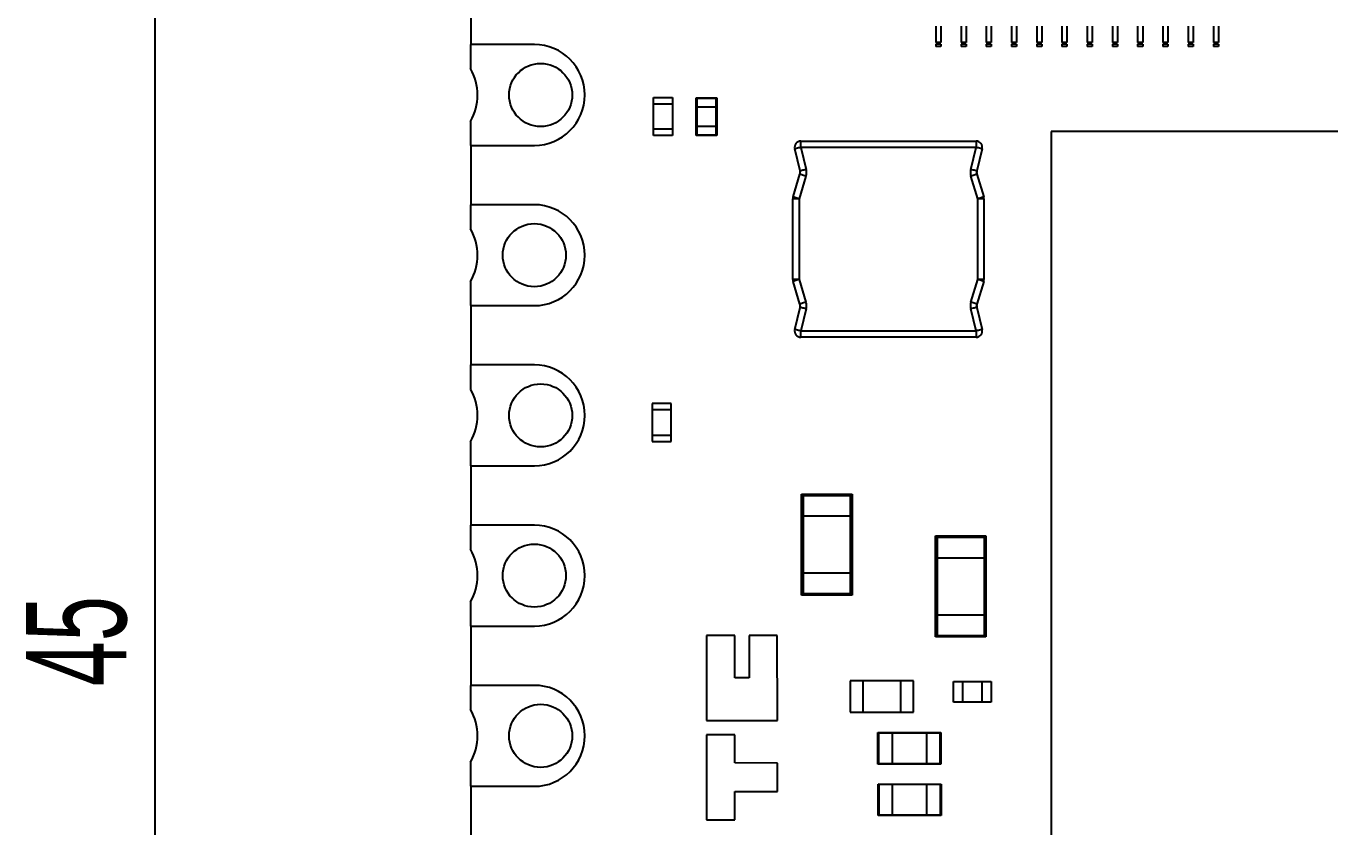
# Model space of a CAD drawing. Extents: x 13 to 282, y 8 to 200.
# Drawn here: x 117.17 to 158.51, y 106.49 to 131.88 of the extents above; entities that cross this region are included whole.
import ezdxf

# ---------------------------------------------------------------- set-up
doc = ezdxf.new("R2010")
doc.units = 0
doc.layers.get('0').update_dxf_attribs({"linetype": 'CONTINUOUS'})
doc.styles.add('SLDTEXTSTYLE0', font='TXT', dxfattribs={"width": 0.605})
doc.dimstyles.new('SLDDIMSTYLE0', dxfattribs={"dimtxt": 3.081982, "dimasz": 3.302, "dimexe": 0, "dimexo": 0.0625, "dimgap": 0.770496, "dimtad": 1, "dimdec": 1, "dimlfac": 0.5, "dimrnd": 1e-09, "dimzin": 12, "dimtxsty": 'SLDTEXTSTYLE0', "dimsah": 1, "dimcen": 0.09, "dimazin": 3, "dimtfac": 1, "dimtdec": 1, "dimtofl": 0, "dimtmove": 0, "dimatfit": 3, "dimtolj": 1, "dimtzin": 12})

# ---------------------------------------------------------------- blocks, each defined once
blk = doc.blocks.new('_D')
at = {"color": 7, "linetype": 'CONTINUOUS'}
for p, q in [((149.726, 156.738), (120.266, 156.738)), ((121.266, 66.738), (121.266, 156.738)), ((130.286, 66.738), (120.266, 66.738))]:
    blk.add_line(p, q, dxfattribs=at)
for points in [[(121.266, 156.738), (120.758, 153.436), (121.774, 153.436)], [(121.266, 66.738), (121.774, 70.04), (120.758, 70.04)]]:
    blk.add_solid(points, dxfattribs=at)
at = {"color": 7, "linetype": 'CONTINUOUS', "insert": (117.173, 110.951), "char_height": 3.175, "attachment_point": 1, "rotation": 90, "style": 'SLDTEXTSTYLE0'}
blk.add_mtext('45', dxfattribs=at)

msp = doc.modelspace()

# ---------------------------------------------------------------- linework, layer by layer
at = {"color": 7, "linetype": 'CONTINUOUS'}
for p, q in [((131.286, 131.298), (131.286, 133.178)), ((131.266, 131.298), (131.266, 130.535)), ((133.286, 131.298), (131.266, 131.298)), ((146.172, 131.364), (146.012, 131.364)), ((146.172, 131.311), (146.012, 131.311)), ((146.012, 131.311), (146.012, 131.236)), ((146.172, 131.236), (146.012, 131.236)), ((146.172, 131.311), (146.172, 131.236)), ((146.972, 131.364), (146.812, 131.364)), ((146.972, 131.311), (146.812, 131.311)), ((146.812, 131.311), (146.812, 131.236)), ((146.972, 131.236), (146.812, 131.236)), ((146.972, 131.311), (146.972, 131.236)), ((147.772, 131.364), (147.612, 131.364)), ((147.772, 131.311), (147.612, 131.311)), ((147.612, 131.311), (147.612, 131.236)), ((147.772, 131.236), (147.612, 131.236)), ((147.772, 131.311), (147.772, 131.236)), ((148.572, 131.364), (148.412, 131.364)), ((148.572, 131.311), (148.412, 131.311)), ((148.412, 131.311), (148.412, 131.236)), ((148.572, 131.236), (148.412, 131.236)), ((148.572, 131.311), (148.572, 131.236)), ((149.372, 131.364), (149.212, 131.364)), ((149.372, 131.311), (149.212, 131.311)), ((149.212, 131.311), (149.212, 131.236)), ((149.372, 131.236), (149.212, 131.236)), ((149.372, 131.311), (149.372, 131.236)), ((150.172, 131.364), (150.012, 131.364)), ((150.172, 131.311), (150.012, 131.311)), ((150.012, 131.311), (150.012, 131.236)), ((150.172, 131.236), (150.012, 131.236)), ((150.172, 131.311), (150.172, 131.236)), ((150.972, 131.364), (150.812, 131.364)), ((150.972, 131.311), (150.812, 131.311)), ((150.812, 131.311), (150.812, 131.236)), ((150.972, 131.236), (150.812, 131.236)), ((150.972, 131.311), (150.972, 131.236)), ((151.772, 131.364), (151.612, 131.364)), ((151.772, 131.311), (151.612, 131.311)), ((151.612, 131.311), (151.612, 131.236)), ((151.772, 131.236), (151.612, 131.236)), ((151.772, 131.311), (151.772, 131.236)), ((152.572, 131.364), (152.412, 131.364)), ((152.572, 131.311), (152.412, 131.311)), ((152.412, 131.311), (152.412, 131.236)), ((152.572, 131.236), (152.412, 131.236)), ((152.572, 131.311), (152.572, 131.236)), ((153.372, 131.364), (153.212, 131.364)), ((153.372, 131.311), (153.212, 131.311)), ((153.212, 131.311), (153.212, 131.236)), ((153.372, 131.236), (153.212, 131.236)), ((153.372, 131.311), (153.372, 131.236)), ((154.172, 131.364), (154.012, 131.364)), ((154.172, 131.311), (154.012, 131.311)), ((154.012, 131.311), (154.012, 131.236)), ((154.172, 131.236), (154.012, 131.236)), ((154.172, 131.311), (154.172, 131.236)), ((154.972, 131.364), (154.812, 131.364)), ((154.972, 131.311), (154.812, 131.311)), ((154.812, 131.311), (154.812, 131.236)), ((154.972, 131.236), (154.812, 131.236)), ((154.972, 131.311), (154.972, 131.236)), ((137.067, 129.417), (137.067, 129.617)), ((137.067, 129.617), (137.667, 129.617)), ((137.067, 128.617), (137.067, 129.417)), ((137.067, 129.417), (137.667, 129.417)), ((137.667, 129.617), (137.667, 129.417)), ((137.667, 129.417), (137.667, 128.617)), ((138.438, 129.585), (138.413, 129.61)), ((138.413, 129.61), (139.073, 129.61)), ((138.413, 129.31), (138.413, 129.61)), ((139.048, 129.585), (138.438, 129.585)), ((138.438, 129.585), (138.438, 129.31)), ((139.048, 129.585), (139.073, 129.61)), ((139.048, 129.31), (139.048, 129.585)), ((139.073, 129.61), (139.073, 129.31)), ((138.413, 128.71), (138.413, 129.31)), ((138.413, 129.31), (138.438, 129.31)), ((138.438, 129.31), (138.438, 128.71)), ((139.048, 129.31), (138.438, 129.31)), ((139.048, 128.71), (139.048, 129.31)), ((139.048, 129.31), (139.073, 129.31)), ((139.073, 129.31), (139.073, 128.71)), ((131.266, 128.862), (131.266, 128.098)), ((137.667, 128.617), (137.067, 128.617)), ((137.067, 128.417), (137.067, 128.617)), ((137.667, 128.617), (137.667, 128.417)), ((138.438, 128.71), (138.413, 128.71)), ((138.413, 128.41), (138.413, 128.71)), ((138.438, 128.71), (139.048, 128.71)), ((138.438, 128.71), (138.438, 128.435)), ((139.073, 128.71), (139.048, 128.71)), ((139.048, 128.435), (139.048, 128.71)), ((139.073, 128.71), (139.073, 128.41)), ((137.667, 128.417), (137.067, 128.417)), ((138.413, 128.41), (138.438, 128.435)), ((139.073, 128.41), (138.413, 128.41)), ((138.438, 128.435), (139.048, 128.435)), ((139.073, 128.41), (139.048, 128.435)), ((141.735, 128.236), (147.288, 128.236)), ((141.735, 128.036), (141.735, 128.236)), ((147.288, 128.236), (147.288, 128.036)), ((149.675, 128.539), (149.675, 100.539)), ((177.675, 128.539), (149.675, 128.539)), ((131.266, 128.098), (133.286, 128.098)), ((131.286, 126.218), (131.286, 128.098)), ((141.709, 127.288), (141.541, 127.989)), ((141.735, 128.036), (141.903, 127.335)), ((147.288, 128.036), (141.735, 128.036)), ((147.119, 127.335), (147.288, 128.036)), ((147.482, 127.989), (147.314, 127.288)), ((141.49, 126.464), (141.706, 127.184)), ((141.897, 127.127), (141.681, 126.406)), ((147.341, 126.406), (147.125, 127.127)), ((147.317, 127.184), (147.533, 126.464)), ((131.266, 126.218), (131.266, 125.455)), ((133.286, 126.218), (131.266, 126.218)), ((141.481, 123.845), (141.481, 126.406)), ((141.681, 126.406), (141.481, 126.406)), ((141.681, 126.406), (141.681, 123.845)), ((147.341, 123.845), (147.341, 126.406)), ((147.541, 126.406), (147.341, 126.406)), ((147.541, 126.406), (147.541, 123.845)), ((131.266, 123.782), (131.266, 123.018)), ((141.681, 123.845), (141.481, 123.845)), ((141.706, 123.067), (141.49, 123.788)), ((141.681, 123.845), (141.897, 123.125)), ((147.125, 123.125), (147.341, 123.845)), ((147.533, 123.788), (147.317, 123.067)), ((147.541, 123.845), (147.341, 123.845)), ((131.266, 123.018), (133.286, 123.018)), ((131.286, 121.138), (131.286, 123.018)), ((141.541, 122.262), (141.709, 122.963)), ((141.903, 122.917), (141.735, 122.216)), ((147.288, 122.216), (147.119, 122.917)), ((147.314, 122.963), (147.482, 122.262)), ((141.735, 122.216), (147.288, 122.216)), ((141.735, 122.016), (141.735, 122.216)), ((147.288, 122.016), (141.735, 122.016)), ((147.288, 122.216), (147.288, 122.016)), ((131.266, 121.138), (131.266, 120.375)), ((133.286, 121.138), (131.266, 121.138)), ((137.626, 119.913), (137.026, 119.913)), ((137.026, 119.913), (137.026, 119.713)), ((137.626, 119.713), (137.626, 119.913)), ((137.026, 119.713), (137.026, 118.913)), ((137.626, 119.713), (137.026, 119.713)), ((137.626, 118.913), (137.626, 119.713)), ((131.266, 118.702), (131.266, 117.938)), ((137.026, 118.913), (137.626, 118.913)), ((137.026, 118.913), (137.026, 118.713)), ((137.026, 118.713), (137.626, 118.713)), ((137.626, 118.713), (137.626, 118.913)), ((131.266, 117.938), (133.286, 117.938)), ((131.286, 116.058), (131.286, 117.938)), ((141.809, 116.991), (141.759, 117.041)), ((141.759, 117.041), (143.359, 117.041)), ((141.759, 116.341), (141.759, 117.041)), ((143.309, 116.991), (141.809, 116.991)), ((141.809, 116.991), (141.809, 116.341)), ((143.309, 116.991), (143.359, 117.041)), ((143.309, 116.341), (143.309, 116.991)), ((143.359, 117.041), (143.359, 116.341)), ((141.759, 114.541), (141.759, 116.341)), ((141.759, 116.341), (141.809, 116.341)), ((141.809, 116.341), (141.809, 114.541)), ((143.309, 116.341), (141.809, 116.341)), ((143.309, 114.541), (143.309, 116.341)), ((143.309, 116.341), (143.359, 116.341)), ((143.359, 116.341), (143.359, 114.541)), ((131.266, 116.058), (131.266, 115.295)), ((133.286, 116.058), (131.266, 116.058)), ((146.004, 115.014), (146.004, 115.714)), ((146.054, 115.664), (146.004, 115.714)), ((146.004, 115.714), (147.604, 115.714)), ((146.054, 115.664), (146.054, 115.014)), ((147.554, 115.664), (146.054, 115.664)), ((147.554, 115.664), (147.604, 115.714)), ((147.554, 115.014), (147.554, 115.664)), ((147.604, 115.714), (147.604, 115.014)), ((146.004, 113.214), (146.004, 115.014)), ((146.004, 115.014), (146.054, 115.014)), ((146.054, 115.014), (146.054, 113.214)), ((147.554, 115.014), (146.054, 115.014)), ((147.554, 113.214), (147.554, 115.014)), ((147.554, 115.014), (147.604, 115.014)), ((147.604, 115.014), (147.604, 113.214)), ((141.809, 114.541), (141.759, 114.541)), ((141.759, 113.841), (141.759, 114.541)), ((141.809, 114.541), (143.309, 114.541)), ((141.809, 114.541), (141.809, 113.891)), ((143.359, 114.541), (143.309, 114.541)), ((143.309, 113.891), (143.309, 114.541)), ((143.359, 114.541), (143.359, 113.841)), ((141.759, 113.841), (141.809, 113.891)), ((143.359, 113.841), (141.759, 113.841)), ((141.809, 113.891), (143.309, 113.891)), ((143.359, 113.841), (143.309, 113.891)), ((131.266, 113.622), (131.266, 112.858)), ((131.266, 112.858), (133.286, 112.858)), ((131.286, 110.978), (131.286, 112.858)), ((146.054, 113.214), (146.004, 113.214)), ((146.004, 112.514), (146.004, 113.214)), ((146.054, 113.214), (147.554, 113.214)), ((146.054, 113.214), (146.054, 112.564)), ((147.604, 113.214), (147.554, 113.214)), ((147.554, 112.564), (147.554, 113.214)), ((147.604, 113.214), (147.604, 112.514)), ((139.645, 112.563), (138.746, 112.561)), ((138.746, 112.561), (138.746, 109.866)), ((139.645, 111.22), (139.645, 112.563)), ((140.989, 112.563), (140.095, 112.563)), ((140.095, 112.563), (140.095, 111.22)), ((140.992, 109.866), (140.989, 112.563)), ((146.004, 112.514), (146.054, 112.564)), ((147.604, 112.514), (146.004, 112.514)), ((146.054, 112.564), (147.554, 112.564)), ((147.604, 112.514), (147.554, 112.564)), ((140.095, 111.22), (139.645, 111.22)), ((131.266, 110.978), (131.266, 110.215)), ((133.286, 110.978), (131.266, 110.978)), ((143.701, 111.124), (143.301, 111.124)), ((143.301, 111.124), (143.301, 110.124)), ((143.701, 111.124), (143.701, 110.124)), ((144.901, 111.124), (143.701, 111.124)), ((144.901, 110.124), (144.901, 111.124)), ((145.301, 111.124), (144.901, 111.124)), ((145.301, 110.124), (145.301, 111.124)), ((146.573, 110.441), (146.573, 111.101)), ((146.573, 111.101), (146.873, 111.101)), ((146.873, 110.441), (146.873, 111.101)), ((146.873, 111.101), (147.473, 111.101)), ((147.473, 111.101), (147.473, 110.441)), ((147.473, 111.101), (147.773, 111.101)), ((147.773, 111.101), (147.773, 110.441)), ((146.873, 110.441), (146.573, 110.441)), ((147.473, 110.441), (146.873, 110.441)), ((147.773, 110.441), (147.473, 110.441)), ((143.301, 110.124), (143.701, 110.124)), ((143.701, 110.124), (144.901, 110.124)), ((144.901, 110.124), (145.301, 110.124)), ((138.746, 109.866), (140.992, 109.866)), ((139.646, 109.414), (138.741, 109.414)), ((138.741, 109.414), (138.741, 106.716)), ((139.646, 108.518), (139.646, 109.414)), ((144.175, 108.479), (144.175, 109.479)), ((144.195, 109.459), (144.175, 109.479)), ((144.175, 109.479), (144.625, 109.479)), ((144.195, 109.459), (144.195, 108.499)), ((144.625, 109.459), (144.195, 109.459)), ((144.625, 109.479), (145.725, 109.479)), ((144.625, 109.459), (144.625, 109.479)), ((145.725, 109.459), (144.625, 109.459)), ((144.625, 109.459), (144.625, 108.499)), ((145.725, 109.479), (145.725, 109.459)), ((145.725, 109.479), (146.175, 109.479)), ((145.725, 108.499), (145.725, 109.459)), ((146.155, 109.459), (145.725, 109.459)), ((146.155, 109.459), (146.175, 109.479)), ((146.155, 108.499), (146.155, 109.459)), ((146.175, 109.479), (146.175, 108.479)), ((131.266, 108.542), (131.266, 107.778)), ((140.992, 108.512), (139.646, 108.518)), ((140.992, 107.613), (140.992, 108.512)), ((144.175, 108.479), (144.195, 108.499)), ((144.625, 108.479), (144.175, 108.479)), ((144.195, 108.499), (144.625, 108.499)), ((144.625, 108.499), (145.725, 108.499)), ((144.625, 108.479), (144.625, 108.499)), ((145.725, 108.479), (144.625, 108.479)), ((145.725, 108.499), (145.725, 108.479)), ((145.725, 108.499), (146.155, 108.499)), ((146.175, 108.479), (145.725, 108.479)), ((146.155, 108.499), (146.175, 108.479)), ((131.266, 107.778), (133.286, 107.778)), ((131.286, 105.898), (131.286, 107.778)), ((139.646, 107.61), (140.992, 107.613)), ((139.646, 106.716), (139.646, 107.61)), ((144.204, 107.83), (144.184, 107.85)), ((144.184, 107.85), (144.634, 107.85)), ((144.184, 106.85), (144.184, 107.85)), ((144.204, 107.83), (144.204, 106.87)), ((144.634, 107.83), (144.204, 107.83)), ((144.634, 107.83), (144.634, 107.85)), ((144.634, 107.85), (145.734, 107.85)), ((145.734, 107.83), (144.634, 107.83)), ((144.634, 107.83), (144.634, 106.87)), ((145.734, 107.85), (145.734, 107.83)), ((145.734, 107.85), (146.184, 107.85)), ((145.734, 106.87), (145.734, 107.83)), ((146.164, 107.83), (145.734, 107.83)), ((146.164, 107.83), (146.184, 107.85)), ((146.164, 106.87), (146.164, 107.83)), ((146.184, 107.85), (146.184, 106.85)), ((138.741, 106.716), (139.646, 106.716)), ((144.184, 106.85), (144.204, 106.87)), ((144.634, 106.85), (144.184, 106.85)), ((144.204, 106.87), (144.634, 106.87)), ((144.634, 106.87), (145.734, 106.87)), ((144.634, 106.85), (144.634, 106.87)), ((145.734, 106.85), (144.634, 106.85)), ((145.734, 106.87), (145.734, 106.85)), ((145.734, 106.87), (146.164, 106.87)), ((146.184, 106.85), (145.734, 106.85)), ((146.164, 106.87), (146.184, 106.85))]:
    msp.add_line(p, q, dxfattribs=at)
at = {"color": 7, "linetype": 'CONTINUOUS', "flags": 128}
for points in [[(141.735, 128.036), (141.697, 128.027), (141.661, 128.018), (141.627, 128.01), (141.597, 128.003), (141.573, 127.997), (141.555, 127.993), (141.544, 127.99), (141.541, 127.989)], [(147.482, 127.989), (147.478, 127.99), (147.467, 127.993), (147.449, 127.997), (147.425, 128.003), (147.396, 128.01), (147.362, 128.018), (147.326, 128.027), (147.288, 128.036)], [(141.903, 127.335), (141.865, 127.326), (141.829, 127.317), (141.795, 127.309), (141.766, 127.302), (141.741, 127.296), (141.724, 127.292), (141.712, 127.289), (141.709, 127.288)], [(147.314, 127.288), (147.31, 127.289), (147.299, 127.292), (147.281, 127.296), (147.257, 127.302), (147.227, 127.309), (147.194, 127.317), (147.157, 127.326), (147.119, 127.335)], [(141.897, 127.127), (141.86, 127.138), (141.824, 127.149), (141.791, 127.159), (141.762, 127.167), (141.738, 127.174), (141.72, 127.18), (141.709, 127.183), (141.706, 127.184)], [(147.317, 127.184), (147.313, 127.183), (147.302, 127.18), (147.285, 127.174), (147.261, 127.167), (147.232, 127.159), (147.199, 127.149), (147.163, 127.138), (147.125, 127.127)], [(141.681, 126.406), (141.644, 126.418), (141.608, 126.428), (141.575, 126.438), (141.546, 126.447), (141.522, 126.454), (141.504, 126.46), (141.493, 126.463), (141.49, 126.464)], [(147.533, 126.464), (147.529, 126.463), (147.518, 126.46), (147.501, 126.454), (147.477, 126.447), (147.448, 126.438), (147.415, 126.428), (147.379, 126.418), (147.341, 126.406)], [(141.681, 123.845), (141.644, 123.834), (141.608, 123.823), (141.575, 123.813), (141.546, 123.804), (141.522, 123.797), (141.504, 123.792), (141.493, 123.789), (141.49, 123.788)], [(147.533, 123.788), (147.529, 123.789), (147.518, 123.792), (147.501, 123.797), (147.477, 123.804), (147.448, 123.813), (147.415, 123.823), (147.379, 123.834), (147.341, 123.845)], [(141.897, 123.125), (141.86, 123.114), (141.824, 123.103), (141.791, 123.093), (141.762, 123.084), (141.738, 123.077), (141.72, 123.072), (141.709, 123.069), (141.706, 123.067)], [(141.903, 122.917), (141.865, 122.926), (141.829, 122.935), (141.795, 122.943), (141.766, 122.95), (141.741, 122.955), (141.724, 122.96), (141.712, 122.962), (141.709, 122.963)], [(147.314, 122.963), (147.31, 122.962), (147.299, 122.96), (147.281, 122.955), (147.257, 122.95), (147.227, 122.943), (147.194, 122.935), (147.157, 122.926), (147.119, 122.917)], [(147.317, 123.067), (147.313, 123.069), (147.302, 123.072), (147.285, 123.077), (147.261, 123.084), (147.232, 123.093), (147.199, 123.103), (147.163, 123.114), (147.125, 123.125)], [(141.735, 122.216), (141.697, 122.225), (141.661, 122.234), (141.627, 122.242), (141.597, 122.249), (141.573, 122.255), (141.555, 122.259), (141.544, 122.262), (141.541, 122.262)], [(147.482, 122.262), (147.478, 122.262), (147.467, 122.259), (147.449, 122.255), (147.425, 122.249), (147.396, 122.242), (147.362, 122.234), (147.326, 122.225), (147.288, 122.216)]]:
    msp.add_lwpolyline(points, dxfattribs=at)
at = {"color": 7, "linetype": 'CONTINUOUS'}
for centre in [(133.486, 129.698), (133.286, 124.618), (133.486, 119.538), (133.286, 114.458), (133.486, 109.378)]:
    msp.add_circle(centre, 1, dxfattribs=at)
for centre, radius, start, end in [((133.284, 129.698), 1.6, 270.0566, 89.9434), ((129.786, 129.698), 1.7, 330.527, 29.473), ((141.735, 128.036), 0.2, 90, 193.4961), ((147.288, 128.036), 0.2, 346.5038, 90.0001), ((141.514, 127.242), 0.4, 343.3009, 13.4958), ((147.508, 127.242), 0.4, 166.5044, 196.6995), ((141.514, 127.242), 0.2, 343.3009, 13.4955), ((147.508, 127.242), 0.2, 166.5038, 196.6992), ((133.284, 124.618), 1.6, 270.0595, 89.9405), ((141.681, 126.406), 0.2, 163.3005, 179.9996), ((147.341, 126.406), 0.2, 0.0002, 16.6997), ((129.786, 124.618), 1.7, 330.5271, 29.4729), ((141.681, 123.845), 0.2, 179.9995, 196.6993), ((147.341, 123.845), 0.2, 343.3001, 359.999), ((141.514, 123.01), 0.2, 346.5042, 16.6993), ((141.514, 123.01), 0.4, 346.5044, 16.6994), ((147.508, 123.01), 0.4, 163.301, 193.4959), ((147.508, 123.01), 0.2, 163.3011, 193.4959), ((141.735, 122.216), 0.2, 166.5046, 269.9998), ((147.288, 122.216), 0.2, 270.0001, 13.4959), ((133.285, 119.538), 1.6, 270.0515, 89.9485), ((129.786, 119.538), 1.7, 330.5271, 29.4729), ((133.285, 114.458), 1.6, 270.042, 89.958), ((129.786, 114.458), 1.7, 330.5271, 29.4729), ((133.285, 109.378), 1.6, 270.0296, 89.9705), ((129.786, 109.378), 1.7, 330.5271, 29.4729)]:
    msp.add_arc(centre, radius, start, end, dxfattribs=at)
for points in [[(146.012, 131.883), (146.012, 131.845), (146.012, 131.771), (146.012, 131.644), (146.012, 131.544), (146.012, 131.439), (146.012, 131.391), (146.012, 131.364)], [(146.172, 131.883), (146.172, 131.845), (146.172, 131.771), (146.172, 131.644), (146.172, 131.544), (146.172, 131.439), (146.172, 131.391), (146.172, 131.364)], [(146.812, 131.883), (146.812, 131.845), (146.812, 131.771), (146.812, 131.644), (146.812, 131.544), (146.812, 131.439), (146.812, 131.391), (146.812, 131.364)], [(146.972, 131.883), (146.972, 131.845), (146.972, 131.771), (146.972, 131.644), (146.972, 131.544), (146.972, 131.439), (146.972, 131.391), (146.972, 131.364)], [(147.612, 131.883), (147.612, 131.845), (147.612, 131.771), (147.612, 131.644), (147.612, 131.544), (147.612, 131.439), (147.612, 131.391), (147.612, 131.364)], [(147.772, 131.883), (147.772, 131.845), (147.772, 131.771), (147.772, 131.644), (147.772, 131.544), (147.772, 131.439), (147.772, 131.391), (147.772, 131.364)], [(148.412, 131.883), (148.412, 131.845), (148.412, 131.771), (148.412, 131.644), (148.412, 131.544), (148.412, 131.439), (148.412, 131.391), (148.412, 131.364)], [(148.572, 131.883), (148.572, 131.845), (148.572, 131.771), (148.572, 131.644), (148.572, 131.544), (148.572, 131.439), (148.572, 131.391), (148.572, 131.364)], [(149.212, 131.883), (149.212, 131.845), (149.212, 131.771), (149.212, 131.644), (149.212, 131.544), (149.212, 131.439), (149.212, 131.391), (149.212, 131.364)], [(149.372, 131.883), (149.372, 131.845), (149.372, 131.771), (149.372, 131.644), (149.372, 131.544), (149.372, 131.439), (149.372, 131.391), (149.372, 131.364)], [(150.012, 131.883), (150.012, 131.845), (150.012, 131.771), (150.012, 131.644), (150.012, 131.544), (150.012, 131.439), (150.012, 131.391), (150.012, 131.364)], [(150.172, 131.883), (150.172, 131.845), (150.172, 131.771), (150.172, 131.644), (150.172, 131.544), (150.172, 131.439), (150.172, 131.391), (150.172, 131.364)], [(150.812, 131.883), (150.812, 131.845), (150.812, 131.771), (150.812, 131.644), (150.812, 131.544), (150.812, 131.439), (150.812, 131.391), (150.812, 131.364)], [(150.972, 131.883), (150.972, 131.845), (150.972, 131.771), (150.972, 131.644), (150.972, 131.544), (150.972, 131.439), (150.972, 131.391), (150.972, 131.364)], [(151.612, 131.883), (151.612, 131.845), (151.612, 131.771), (151.612, 131.644), (151.612, 131.544), (151.612, 131.439), (151.612, 131.391), (151.612, 131.364)], [(151.772, 131.883), (151.772, 131.845), (151.772, 131.771), (151.772, 131.644), (151.772, 131.544), (151.772, 131.439), (151.772, 131.391), (151.772, 131.364)], [(152.412, 131.883), (152.412, 131.845), (152.412, 131.771), (152.412, 131.644), (152.412, 131.544), (152.412, 131.439), (152.412, 131.391), (152.412, 131.364)], [(152.572, 131.883), (152.572, 131.845), (152.572, 131.771), (152.572, 131.644), (152.572, 131.544), (152.572, 131.439), (152.572, 131.391), (152.572, 131.364)], [(153.212, 131.883), (153.212, 131.845), (153.212, 131.771), (153.212, 131.644), (153.212, 131.544), (153.212, 131.439), (153.212, 131.391), (153.212, 131.364)], [(153.372, 131.883), (153.372, 131.845), (153.372, 131.771), (153.372, 131.644), (153.372, 131.544), (153.372, 131.439), (153.372, 131.391), (153.372, 131.364)], [(154.012, 131.883), (154.012, 131.845), (154.012, 131.771), (154.012, 131.644), (154.012, 131.544), (154.012, 131.439), (154.012, 131.391), (154.012, 131.364)], [(154.172, 131.883), (154.172, 131.845), (154.172, 131.771), (154.172, 131.644), (154.172, 131.544), (154.172, 131.439), (154.172, 131.391), (154.172, 131.364)], [(154.812, 131.883), (154.812, 131.845), (154.812, 131.771), (154.812, 131.644), (154.812, 131.544), (154.812, 131.439), (154.812, 131.391), (154.812, 131.364)], [(154.972, 131.883), (154.972, 131.845), (154.972, 131.771), (154.972, 131.644), (154.972, 131.544), (154.972, 131.439), (154.972, 131.391), (154.972, 131.364)]]:
    msp.add_open_spline(points, degree=3, knots=[0, 0, 0, 0, 0.093681, 0.181214, 0.38321, 0.642218, 1, 1, 1, 1], dxfattribs=at)

# ---------------------------------------------------------------- dimensions: what is measured, and where the dimension line sits
dim = msp.add_linear_dim(base=(121.266, 156.738), p1=(131.286, 66.738), p2=(150.726, 156.738), angle=90, dimstyle='SLDDIMSTYLE0', dxfattribs=at)
dim.commit()
dim.dimension.update_dxf_attribs({"geometry": '_D', "text_midpoint": (121.266, 113.303), "dimtype": 160})

doc.saveas('drawing.dxf')
